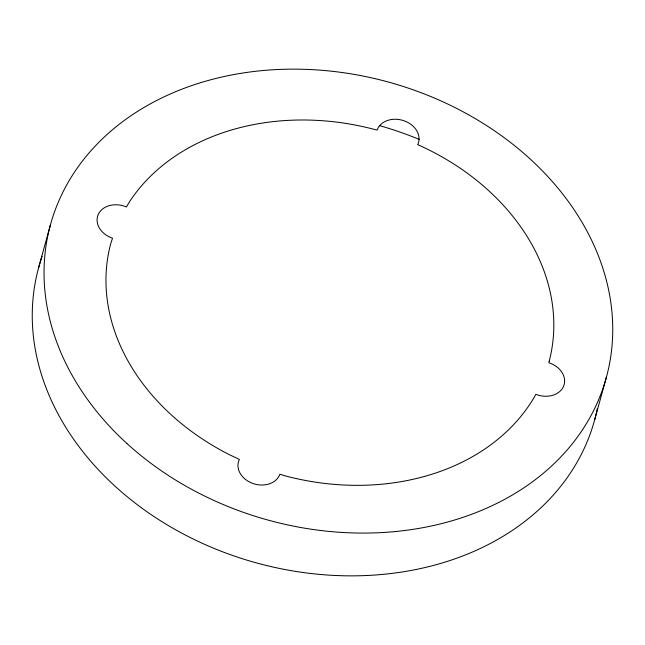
<?xml version="1.0" encoding="UTF-8"?>
<svg xmlns="http://www.w3.org/2000/svg" width="645" height="645" viewBox="0 0 645 645"><rect width="100%" height="100%" fill="white"/><g stroke="black" fill="none" stroke-linecap="round" stroke-linejoin="round"><path stroke-width="0.97" d="M38.611 267.723L50.399 224.952M594.601 420.048L606.389 377.277M597.351 408.478A288.242 227.137 15.4 0 1 256.775 562.996A288.242 227.137 15.4 0 1 42.127 256.363M379.349 125.581A288.242 227.137 15.4 0 1 419.194 139.385M549.218 361.103L548.871 362.764A21.616 17.036 15.4 0 1 563.73 385.855A21.616 17.036 15.4 0 1 536.656 394.619L535.834 394.305L535.036 395.812A226.992 178.867 15.4 0 1 284.719 475.744L279.865 474.204A21.616 17.036 15.4 0 1 252.638 483.379A21.616 17.036 15.4 0 1 239.392 459.425L229.491 454.725A226.992 178.867 15.4 0 1 110.561 244.229L112.504 238.174A21.616 17.036 15.4 0 1 98.242 214.519A21.616 17.036 15.4 0 1 126.404 206.956L129.718 201.425A226.992 178.867 15.4 0 1 375.051 129.589L377.148 130.08A21.616 17.036 15.4 0 1 403.843 120.712A21.616 17.036 15.4 0 1 418 144.045L417.71 144.673L419.669 145.52A226.992 178.867 15.4 0 1 549.218 361.103M126.807 443.397A288.242 227.137 15.4 0 0 602.873 388.637A288.242 227.137 15.4 0 0 255.493 71.305A288.242 227.137 15.4 0 0 126.807 443.397"/></g></svg>
